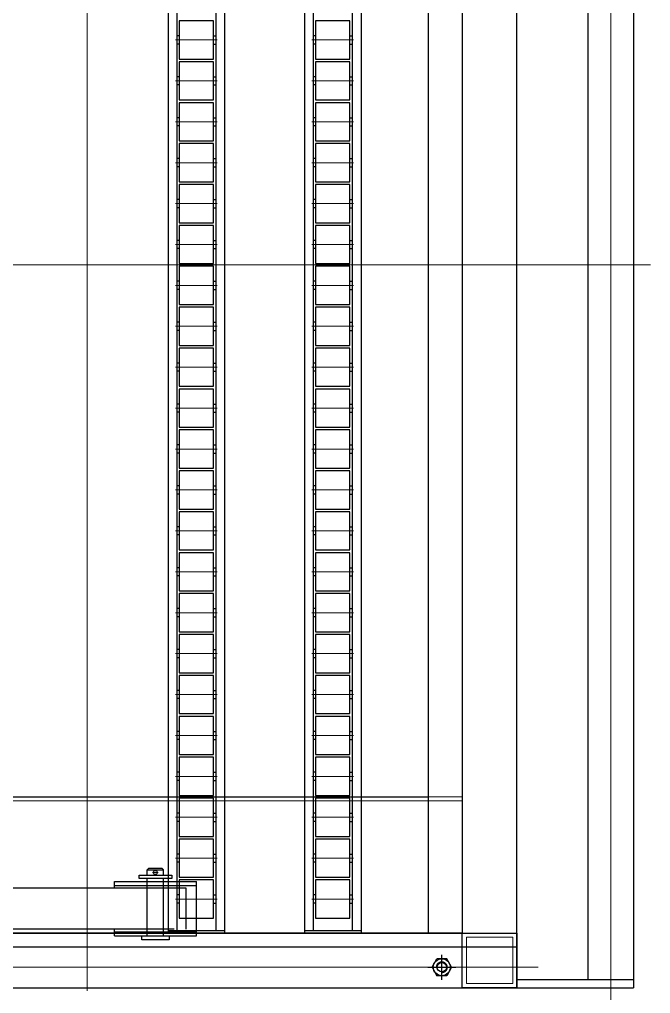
# Model space of a CAD drawing. Extents: x 539033 to 804858, y 468425 to 1263560.
# Drawn here: x 745520 to 745983, y 511525 to 512240 of the extents above; entities that cross this region are included whole.
import ezdxf

# ---------------------------------------------------------------- set-up
doc = ezdxf.new("R2010")
doc.units = 0
doc.header["$LTSCALE"] = 1000
doc.header["$MEASUREMENT"] = 0
for name, pattern in [('0', [0, 0]), ('ACAD_ISO02W100', [15, 12, -3]), ('ACAD_ISO04W100', [30, 24, -3, 0, -3]), ('DASHDOT', [25.4, 12.7, -6.35, 0, -6.35]), ('SOLID', [0])]:
    doc.linetypes.add(name, pattern=pattern)
doc.layers.get('0').update_dxf_attribs({"linetype": 'CONTINUOUS'})
doc.layers.add('1', color=1, linetype='DASHDOT')
for name, color, linetype, lineweight in [('3', 7, 'ACAD_ISO04W100', 15), ('标注', 7, 'SOLID', 15), ('点划线', 1, 'ACAD_ISO04W100', 15), ('粗实线', 7, '0', 30), ('虚线', 6, 'ACAD_ISO02W100', 18)]:
    doc.layers.add(name, color=color, linetype=linetype, lineweight=lineweight)

# ---------------------------------------------------------------- blocks, each defined once
blk = doc.blocks.new('A$C513352F2')
at = {"layer": '点划线'}
blk.add_line((68.9, 0), (68.9, 1086.91), dxfattribs=at)
at = {"layer": '粗实线', "color": 5}
for p, q in [((52.15, 1064.94), (52.15, 16.94)), ((85.65, 1070.94), (85.65, 10.94)), ((0, 16.94), (85.65, 16.94)), ((0, 10.94), (85.65, 10.94))]:
    blk.add_line(p, q, dxfattribs=at)
blk = doc.blocks.new('A$C458447FD')
for p, q in [((1084.03, 100.14), (1084.03, 102.64)), ((1084.03, 102.64), (1108.03, 102.64)), ((1108.03, 102.64), (1108.03, 100.14)), ((1298.84, 35.14), (1302.43, 41.37)), ((1309.62, 41.37), (1302.43, 41.37)), ((1313.22, 35.14), (1309.62, 41.37)), ((1298.84, 35.14), (1302.43, 28.91)), ((1309.62, 28.91), (1302.43, 28.91)), ((1313.22, 35.14), (1309.62, 28.91))]:
    blk.add_line(p, q)
for radius in [6.23, 3.4]:
    blk.add_circle((1306.03, 35.14), radius)
at = {"layer": '1', "linetype": 'DASHDOT'}
for p, q in [((1306.03, 25.91), (1306.03, 44.37)), ((1295.84, 35.14), (1316.22, 35.14))]:
    blk.add_line(p, q, dxfattribs=at)
at = {"layer": '3'}
blk.add_arc((1306.03, 35.14), 4, 270, 190, dxfattribs=at)
at = {"layer": '点划线'}
for p, q in [((1046.03, 17.93), (1046.03, 1044.24)), ((1110.83, 715.14), (1141.27, 715.14)), ((1210.83, 715.14), (1241.27, 715.14)), ((1110.83, 685.14), (1141.27, 685.14)), ((1210.83, 685.14), (1241.27, 685.14)), ((1110.83, 655.14), (1141.27, 655.14)), ((1210.83, 655.14), (1241.27, 655.14)), ((1110.83, 625.14), (1141.27, 625.14)), ((1210.83, 625.14), (1241.27, 625.14)), ((1110.83, 595.14), (1141.27, 595.14)), ((1210.83, 595.14), (1241.27, 595.14)), ((1110.83, 565.14), (1141.27, 565.14)), ((1210.83, 565.14), (1241.27, 565.14)), ((101.68, 550.14), (1459.06, 550.14)), ((1110.83, 535.14), (1141.27, 535.14)), ((1210.83, 535.14), (1241.27, 535.14)), ((1110.83, 505.14), (1141.27, 505.14)), ((1210.83, 505.14), (1241.27, 505.14)), ((1110.83, 475.14), (1141.27, 475.14)), ((1210.83, 475.14), (1241.27, 475.14)), ((1110.83, 445.14), (1141.27, 445.14)), ((1210.83, 445.14), (1241.27, 445.14)), ((1110.83, 415.14), (1141.27, 415.14)), ((1210.83, 415.14), (1241.27, 415.14)), ((1110.83, 385.14), (1141.27, 385.14)), ((1210.83, 385.14), (1241.27, 385.14)), ((1110.83, 355.14), (1141.27, 355.14)), ((1210.83, 355.14), (1241.27, 355.14)), ((1110.83, 325.14), (1141.27, 325.14)), ((1210.83, 325.14), (1241.27, 325.14)), ((1110.83, 295.14), (1141.27, 295.14)), ((1210.83, 295.14), (1241.27, 295.14)), ((1110.83, 265.14), (1141.27, 265.14)), ((1210.83, 265.14), (1241.27, 265.14)), ((1110.83, 235.14), (1141.27, 235.14)), ((1210.83, 235.14), (1241.27, 235.14)), ((1110.83, 205.14), (1141.27, 205.14)), ((1210.83, 205.14), (1241.27, 205.14)), ((1110.83, 175.14), (1141.27, 175.14)), ((1210.83, 175.14), (1241.27, 175.14)), ((1110.83, 145.14), (1141.27, 145.14)), ((1210.83, 145.14), (1241.27, 145.14)), ((1110.83, 115.14), (1141.27, 115.14)), ((1210.83, 115.14), (1241.27, 115.14)), ((1093.94, 104.64), (1097.96, 104.64)), ((1110.83, 85.14), (1141.27, 85.14)), ((1210.83, 85.14), (1241.27, 85.14)), ((206.04, 35.14), (1376.79, 35.14))]:
    blk.add_line(p, q, dxfattribs=at)
at = {"layer": '粗实线', "color": 4}
for p, q in [((1105.28, 1040.14), (1105.28, 60.14)), ((1111.78, 1038.14), (1111.78, 62.14)), ((1140.28, 1038.14), (1140.28, 62.14)), ((1146.78, 1040.14), (1146.78, 60.14)), ((1205.28, 1040.14), (1205.28, 60.14)), ((1211.78, 1038.14), (1211.78, 62.14)), ((1240.28, 1038.14), (1240.28, 62.14)), ((1246.78, 1040.14), (1246.78, 60.14)), ((1105.28, 62.14), (1146.78, 62.14)), ((1105.28, 60.14), (1146.78, 60.14)), ((1205.28, 62.14), (1246.78, 62.14)), ((1205.28, 60.14), (1246.78, 60.14))]:
    blk.add_line(p, q, dxfattribs=at)
at = {"layer": '粗实线', "color": 2}
blk.add_line((1296.03, 1040.14), (1296.03, 60.14), dxfattribs=at)
at = {"layer": '粗实线'}
for p, q in [((1321.03, 1040.14), (1321.03, 60.14)), ((796.03, 160.14), (1296.03, 160.14)), ((1090.03, 106.64), (1091.03, 107.64)), ((1101.03, 107.64), (1091.03, 107.64)), ((1101.03, 107.64), (1102.03, 106.64)), ((1108.03, 100.14), (1084.03, 100.14)), ((1090.03, 102.64), (1090.03, 106.64)), ((1090.03, 106.64), (1102.03, 106.64)), ((1090.03, 58.14), (1090.03, 100.14)), ((1102.03, 102.64), (1102.03, 106.64)), ((1102.03, 58.14), (1102.03, 100.14)), ((1118.6, 93.14), (0, 93.14)), ((1066.03, 93.14), (1066.03, 98.14)), ((1066.03, 98.14), (1126.03, 98.14)), ((1066.03, 95.14), (1126.03, 95.14)), ((1118.6, 63.14), (1118.6, 93.14)), ((1126.03, 58.14), (1126.03, 98.14)), ((1109.83, 63.14), (0, 63.14)), ((1321.03, 60.14), (251.03, 60.14)), ((506.03, 60.14), (1321.03, 60.14)), ((1066.03, 58.14), (1066.03, 63.14)), ((1066.03, 61.14), (1126.03, 61.14)), ((1066.03, 58.14), (1126.03, 58.14)), ((211.03, 50.14), (1361.03, 50.14))]:
    blk.add_line(p, q, dxfattribs=at)
at = {"layer": '粗实线', "color": 3}
for p, q in [((1113.53, 718.14), (1111.78, 718.14)), ((1111.78, 718.14), (1111.78, 712.14)), ((1138.53, 718.14), (1140.28, 718.14)), ((1140.28, 718.14), (1140.28, 712.14)), ((1213.53, 718.14), (1211.78, 718.14)), ((1211.78, 718.14), (1211.78, 712.14)), ((1238.53, 718.14), (1240.28, 718.14)), ((1240.28, 718.14), (1240.28, 712.14)), ((1113.53, 712.14), (1111.78, 712.14)), ((1138.53, 712.14), (1140.28, 712.14)), ((1213.53, 712.14), (1211.78, 712.14)), ((1238.53, 712.14), (1240.28, 712.14)), ((1113.53, 688.14), (1111.78, 688.14)), ((1111.78, 688.14), (1111.78, 682.14)), ((1138.53, 688.14), (1140.28, 688.14)), ((1140.28, 688.14), (1140.28, 682.14)), ((1213.53, 688.14), (1211.78, 688.14)), ((1211.78, 688.14), (1211.78, 682.14)), ((1238.53, 688.14), (1240.28, 688.14)), ((1240.28, 688.14), (1240.28, 682.14)), ((1113.53, 682.14), (1111.78, 682.14)), ((1138.53, 682.14), (1140.28, 682.14)), ((1213.53, 682.14), (1211.78, 682.14)), ((1238.53, 682.14), (1240.28, 682.14)), ((1113.53, 658.14), (1111.78, 658.14)), ((1111.78, 658.14), (1111.78, 652.14)), ((1138.53, 658.14), (1140.28, 658.14)), ((1140.28, 658.14), (1140.28, 652.14)), ((1213.53, 658.14), (1211.78, 658.14)), ((1211.78, 658.14), (1211.78, 652.14)), ((1238.53, 658.14), (1240.28, 658.14)), ((1240.28, 658.14), (1240.28, 652.14)), ((1113.53, 652.14), (1111.78, 652.14)), ((1138.53, 652.14), (1140.28, 652.14)), ((1213.53, 652.14), (1211.78, 652.14)), ((1238.53, 652.14), (1240.28, 652.14)), ((1113.53, 628.14), (1111.78, 628.14)), ((1111.78, 628.14), (1111.78, 622.14)), ((1113.53, 622.14), (1111.78, 622.14)), ((1138.53, 628.14), (1140.28, 628.14)), ((1138.53, 622.14), (1140.28, 622.14)), ((1140.28, 628.14), (1140.28, 622.14)), ((1213.53, 628.14), (1211.78, 628.14)), ((1211.78, 628.14), (1211.78, 622.14)), ((1213.53, 622.14), (1211.78, 622.14)), ((1238.53, 628.14), (1240.28, 628.14)), ((1238.53, 622.14), (1240.28, 622.14)), ((1240.28, 628.14), (1240.28, 622.14)), ((1113.53, 598.14), (1111.78, 598.14)), ((1111.78, 598.14), (1111.78, 592.14)), ((1138.53, 598.14), (1140.28, 598.14)), ((1140.28, 598.14), (1140.28, 592.14)), ((1213.53, 598.14), (1211.78, 598.14)), ((1211.78, 598.14), (1211.78, 592.14)), ((1238.53, 598.14), (1240.28, 598.14)), ((1240.28, 598.14), (1240.28, 592.14)), ((1113.53, 592.14), (1111.78, 592.14)), ((1138.53, 592.14), (1140.28, 592.14)), ((1213.53, 592.14), (1211.78, 592.14)), ((1238.53, 592.14), (1240.28, 592.14)), ((1113.53, 568.14), (1111.78, 568.14)), ((1111.78, 568.14), (1111.78, 562.14)), ((1138.53, 568.14), (1140.28, 568.14)), ((1140.28, 568.14), (1140.28, 562.14)), ((1213.53, 568.14), (1211.78, 568.14)), ((1211.78, 568.14), (1211.78, 562.14)), ((1238.53, 568.14), (1240.28, 568.14)), ((1240.28, 568.14), (1240.28, 562.14)), ((1113.53, 562.14), (1111.78, 562.14)), ((1138.53, 562.14), (1140.28, 562.14)), ((1213.53, 562.14), (1211.78, 562.14)), ((1238.53, 562.14), (1240.28, 562.14)), ((1113.53, 538.14), (1111.78, 538.14)), ((1111.78, 538.14), (1111.78, 532.14)), ((1138.53, 538.14), (1140.28, 538.14)), ((1140.28, 538.14), (1140.28, 532.14)), ((1213.53, 538.14), (1211.78, 538.14)), ((1211.78, 538.14), (1211.78, 532.14)), ((1238.53, 538.14), (1240.28, 538.14)), ((1240.28, 538.14), (1240.28, 532.14)), ((1113.53, 532.14), (1111.78, 532.14)), ((1138.53, 532.14), (1140.28, 532.14)), ((1213.53, 532.14), (1211.78, 532.14)), ((1238.53, 532.14), (1240.28, 532.14)), ((1113.53, 508.14), (1111.78, 508.14)), ((1111.78, 508.14), (1111.78, 502.14)), ((1138.53, 508.14), (1140.28, 508.14)), ((1140.28, 508.14), (1140.28, 502.14)), ((1213.53, 508.14), (1211.78, 508.14)), ((1211.78, 508.14), (1211.78, 502.14)), ((1238.53, 508.14), (1240.28, 508.14)), ((1240.28, 508.14), (1240.28, 502.14)), ((1113.53, 502.14), (1111.78, 502.14)), ((1138.53, 502.14), (1140.28, 502.14)), ((1213.53, 502.14), (1211.78, 502.14)), ((1238.53, 502.14), (1240.28, 502.14)), ((1113.53, 478.14), (1111.78, 478.14)), ((1111.78, 478.14), (1111.78, 472.14)), ((1113.53, 472.14), (1111.78, 472.14)), ((1138.53, 478.14), (1140.28, 478.14)), ((1138.53, 472.14), (1140.28, 472.14)), ((1140.28, 478.14), (1140.28, 472.14)), ((1213.53, 478.14), (1211.78, 478.14)), ((1211.78, 478.14), (1211.78, 472.14)), ((1213.53, 472.14), (1211.78, 472.14)), ((1238.53, 478.14), (1240.28, 478.14)), ((1238.53, 472.14), (1240.28, 472.14)), ((1240.28, 478.14), (1240.28, 472.14)), ((1113.53, 448.14), (1111.78, 448.14)), ((1111.78, 448.14), (1111.78, 442.14)), ((1138.53, 448.14), (1140.28, 448.14)), ((1140.28, 448.14), (1140.28, 442.14)), ((1213.53, 448.14), (1211.78, 448.14)), ((1211.78, 448.14), (1211.78, 442.14)), ((1238.53, 448.14), (1240.28, 448.14)), ((1240.28, 448.14), (1240.28, 442.14)), ((1113.53, 442.14), (1111.78, 442.14)), ((1138.53, 442.14), (1140.28, 442.14)), ((1213.53, 442.14), (1211.78, 442.14)), ((1238.53, 442.14), (1240.28, 442.14)), ((1113.53, 418.14), (1111.78, 418.14)), ((1111.78, 418.14), (1111.78, 412.14)), ((1138.53, 418.14), (1140.28, 418.14)), ((1140.28, 418.14), (1140.28, 412.14)), ((1213.53, 418.14), (1211.78, 418.14)), ((1211.78, 418.14), (1211.78, 412.14)), ((1238.53, 418.14), (1240.28, 418.14)), ((1240.28, 418.14), (1240.28, 412.14)), ((1113.53, 412.14), (1111.78, 412.14)), ((1138.53, 412.14), (1140.28, 412.14)), ((1213.53, 412.14), (1211.78, 412.14)), ((1238.53, 412.14), (1240.28, 412.14)), ((1113.53, 388.14), (1111.78, 388.14)), ((1111.78, 388.14), (1111.78, 382.14)), ((1138.53, 388.14), (1140.28, 388.14)), ((1140.28, 388.14), (1140.28, 382.14)), ((1213.53, 388.14), (1211.78, 388.14)), ((1211.78, 388.14), (1211.78, 382.14)), ((1238.53, 388.14), (1240.28, 388.14)), ((1240.28, 388.14), (1240.28, 382.14)), ((1113.53, 382.14), (1111.78, 382.14)), ((1138.53, 382.14), (1140.28, 382.14)), ((1213.53, 382.14), (1211.78, 382.14)), ((1238.53, 382.14), (1240.28, 382.14)), ((1113.53, 358.14), (1111.78, 358.14)), ((1111.78, 358.14), (1111.78, 352.14)), ((1138.53, 358.14), (1140.28, 358.14)), ((1140.28, 358.14), (1140.28, 352.14)), ((1213.53, 358.14), (1211.78, 358.14)), ((1211.78, 358.14), (1211.78, 352.14)), ((1238.53, 358.14), (1240.28, 358.14)), ((1240.28, 358.14), (1240.28, 352.14)), ((1113.53, 352.14), (1111.78, 352.14)), ((1138.53, 352.14), (1140.28, 352.14)), ((1213.53, 352.14), (1211.78, 352.14)), ((1238.53, 352.14), (1240.28, 352.14)), ((1113.53, 328.14), (1111.78, 328.14)), ((1111.78, 328.14), (1111.78, 322.14)), ((1113.53, 322.14), (1111.78, 322.14)), ((1138.53, 328.14), (1140.28, 328.14)), ((1138.53, 322.14), (1140.28, 322.14)), ((1140.28, 328.14), (1140.28, 322.14)), ((1213.53, 328.14), (1211.78, 328.14)), ((1211.78, 328.14), (1211.78, 322.14)), ((1213.53, 322.14), (1211.78, 322.14)), ((1238.53, 328.14), (1240.28, 328.14)), ((1238.53, 322.14), (1240.28, 322.14)), ((1240.28, 328.14), (1240.28, 322.14)), ((1113.53, 298.14), (1111.78, 298.14)), ((1111.78, 298.14), (1111.78, 292.14)), ((1138.53, 298.14), (1140.28, 298.14)), ((1140.28, 298.14), (1140.28, 292.14)), ((1213.53, 298.14), (1211.78, 298.14)), ((1211.78, 298.14), (1211.78, 292.14)), ((1238.53, 298.14), (1240.28, 298.14)), ((1240.28, 298.14), (1240.28, 292.14)), ((1113.53, 292.14), (1111.78, 292.14)), ((1138.53, 292.14), (1140.28, 292.14)), ((1213.53, 292.14), (1211.78, 292.14)), ((1238.53, 292.14), (1240.28, 292.14)), ((1113.53, 268.14), (1111.78, 268.14)), ((1111.78, 268.14), (1111.78, 262.14)), ((1138.53, 268.14), (1140.28, 268.14)), ((1140.28, 268.14), (1140.28, 262.14)), ((1213.53, 268.14), (1211.78, 268.14)), ((1211.78, 268.14), (1211.78, 262.14)), ((1238.53, 268.14), (1240.28, 268.14)), ((1240.28, 268.14), (1240.28, 262.14)), ((1113.53, 262.14), (1111.78, 262.14)), ((1138.53, 262.14), (1140.28, 262.14)), ((1213.53, 262.14), (1211.78, 262.14)), ((1238.53, 262.14), (1240.28, 262.14)), ((1113.53, 238.14), (1111.78, 238.14)), ((1111.78, 238.14), (1111.78, 232.14)), ((1138.53, 238.14), (1140.28, 238.14)), ((1140.28, 238.14), (1140.28, 232.14)), ((1213.53, 238.14), (1211.78, 238.14)), ((1211.78, 238.14), (1211.78, 232.14)), ((1238.53, 238.14), (1240.28, 238.14)), ((1240.28, 238.14), (1240.28, 232.14)), ((1113.53, 232.14), (1111.78, 232.14)), ((1138.53, 232.14), (1140.28, 232.14)), ((1213.53, 232.14), (1211.78, 232.14)), ((1238.53, 232.14), (1240.28, 232.14)), ((1113.53, 208.14), (1111.78, 208.14)), ((1111.78, 208.14), (1111.78, 202.14)), ((1138.53, 208.14), (1140.28, 208.14)), ((1140.28, 208.14), (1140.28, 202.14)), ((1213.53, 208.14), (1211.78, 208.14)), ((1211.78, 208.14), (1211.78, 202.14)), ((1238.53, 208.14), (1240.28, 208.14)), ((1240.28, 208.14), (1240.28, 202.14)), ((1113.53, 202.14), (1111.78, 202.14)), ((1138.53, 202.14), (1140.28, 202.14)), ((1213.53, 202.14), (1211.78, 202.14)), ((1238.53, 202.14), (1240.28, 202.14)), ((1113.53, 178.14), (1111.78, 178.14)), ((1111.78, 178.14), (1111.78, 172.14)), ((1113.53, 172.14), (1111.78, 172.14)), ((1138.53, 178.14), (1140.28, 178.14)), ((1138.53, 172.14), (1140.28, 172.14)), ((1140.28, 178.14), (1140.28, 172.14)), ((1213.53, 178.14), (1211.78, 178.14)), ((1211.78, 178.14), (1211.78, 172.14)), ((1213.53, 172.14), (1211.78, 172.14)), ((1238.53, 178.14), (1240.28, 178.14)), ((1238.53, 172.14), (1240.28, 172.14)), ((1240.28, 178.14), (1240.28, 172.14)), ((1113.53, 148.14), (1111.78, 148.14)), ((1111.78, 148.14), (1111.78, 142.14)), ((1138.53, 148.14), (1140.28, 148.14)), ((1140.28, 148.14), (1140.28, 142.14)), ((1213.53, 148.14), (1211.78, 148.14)), ((1211.78, 148.14), (1211.78, 142.14)), ((1238.53, 148.14), (1240.28, 148.14)), ((1240.28, 148.14), (1240.28, 142.14)), ((1113.53, 142.14), (1111.78, 142.14)), ((1138.53, 142.14), (1140.28, 142.14)), ((1213.53, 142.14), (1211.78, 142.14)), ((1238.53, 142.14), (1240.28, 142.14)), ((1113.53, 118.14), (1111.78, 118.14)), ((1111.78, 118.14), (1111.78, 112.14)), ((1138.53, 118.14), (1140.28, 118.14)), ((1140.28, 118.14), (1140.28, 112.14)), ((1213.53, 118.14), (1211.78, 118.14)), ((1211.78, 118.14), (1211.78, 112.14)), ((1238.53, 118.14), (1240.28, 118.14)), ((1240.28, 118.14), (1240.28, 112.14)), ((1113.53, 112.14), (1111.78, 112.14)), ((1138.53, 112.14), (1140.28, 112.14)), ((1213.53, 112.14), (1211.78, 112.14)), ((1238.53, 112.14), (1240.28, 112.14)), ((1113.53, 88.14), (1111.78, 88.14)), ((1111.78, 88.14), (1111.78, 82.14)), ((1138.53, 88.14), (1140.28, 88.14)), ((1140.28, 88.14), (1140.28, 82.14)), ((1213.53, 88.14), (1211.78, 88.14)), ((1211.78, 88.14), (1211.78, 82.14)), ((1238.53, 88.14), (1240.28, 88.14)), ((1240.28, 88.14), (1240.28, 82.14)), ((1113.53, 82.14), (1111.78, 82.14)), ((1138.53, 82.14), (1140.28, 82.14)), ((1213.53, 82.14), (1211.78, 82.14)), ((1238.53, 82.14), (1240.28, 82.14))]:
    blk.add_line(p, q, dxfattribs=at)
at = {"layer": '粗实线'}
for points in [[(211.03, 20.14), (1361.03, 20.14), (1361.03, 1080.14), (211.03, 1080.14)], [(1321.03, 60.14), (1361.03, 60.14), (1361.03, 20.14), (1321.03, 20.14)]]:
    blk.add_lwpolyline(points, close=True, dxfattribs=at)
at = {"layer": '粗实线', "color": 3}
for points in [[(1113.53, 701.14), (1138.53, 701.14), (1138.53, 729.14), (1113.53, 729.14)], [(1213.53, 701.14), (1238.53, 701.14), (1238.53, 729.14), (1213.53, 729.14)], [(1113.53, 671.14), (1138.53, 671.14), (1138.53, 699.14), (1113.53, 699.14)], [(1213.53, 671.14), (1238.53, 671.14), (1238.53, 699.14), (1213.53, 699.14)], [(1113.53, 641.14), (1138.53, 641.14), (1138.53, 669.14), (1113.53, 669.14)], [(1213.53, 641.14), (1238.53, 641.14), (1238.53, 669.14), (1213.53, 669.14)], [(1113.53, 611.14), (1138.53, 611.14), (1138.53, 639.14), (1113.53, 639.14)], [(1213.53, 611.14), (1238.53, 611.14), (1238.53, 639.14), (1213.53, 639.14)], [(1113.53, 581.14), (1138.53, 581.14), (1138.53, 609.14), (1113.53, 609.14)], [(1213.53, 581.14), (1238.53, 581.14), (1238.53, 609.14), (1213.53, 609.14)], [(1113.53, 551.14), (1138.53, 551.14), (1138.53, 579.14), (1113.53, 579.14)], [(1213.53, 551.14), (1238.53, 551.14), (1238.53, 579.14), (1213.53, 579.14)], [(1113.53, 521.14), (1138.53, 521.14), (1138.53, 549.14), (1113.53, 549.14)], [(1213.53, 521.14), (1238.53, 521.14), (1238.53, 549.14), (1213.53, 549.14)], [(1113.53, 491.14), (1138.53, 491.14), (1138.53, 519.14), (1113.53, 519.14)], [(1213.53, 491.14), (1238.53, 491.14), (1238.53, 519.14), (1213.53, 519.14)], [(1113.53, 461.14), (1138.53, 461.14), (1138.53, 489.14), (1113.53, 489.14)], [(1213.53, 461.14), (1238.53, 461.14), (1238.53, 489.14), (1213.53, 489.14)], [(1113.53, 431.14), (1138.53, 431.14), (1138.53, 459.14), (1113.53, 459.14)], [(1213.53, 431.14), (1238.53, 431.14), (1238.53, 459.14), (1213.53, 459.14)], [(1113.53, 401.14), (1138.53, 401.14), (1138.53, 429.14), (1113.53, 429.14)], [(1213.53, 401.14), (1238.53, 401.14), (1238.53, 429.14), (1213.53, 429.14)], [(1113.53, 371.14), (1138.53, 371.14), (1138.53, 399.14), (1113.53, 399.14)], [(1213.53, 371.14), (1238.53, 371.14), (1238.53, 399.14), (1213.53, 399.14)], [(1113.53, 341.14), (1138.53, 341.14), (1138.53, 369.14), (1113.53, 369.14)], [(1213.53, 341.14), (1238.53, 341.14), (1238.53, 369.14), (1213.53, 369.14)], [(1113.53, 311.14), (1138.53, 311.14), (1138.53, 339.14), (1113.53, 339.14)], [(1213.53, 311.14), (1238.53, 311.14), (1238.53, 339.14), (1213.53, 339.14)], [(1113.53, 281.14), (1138.53, 281.14), (1138.53, 309.14), (1113.53, 309.14)], [(1213.53, 281.14), (1238.53, 281.14), (1238.53, 309.14), (1213.53, 309.14)], [(1113.53, 251.14), (1138.53, 251.14), (1138.53, 279.14), (1113.53, 279.14)], [(1213.53, 251.14), (1238.53, 251.14), (1238.53, 279.14), (1213.53, 279.14)], [(1113.53, 221.14), (1138.53, 221.14), (1138.53, 249.14), (1113.53, 249.14)], [(1213.53, 221.14), (1238.53, 221.14), (1238.53, 249.14), (1213.53, 249.14)], [(1113.53, 191.14), (1138.53, 191.14), (1138.53, 219.14), (1113.53, 219.14)], [(1213.53, 191.14), (1238.53, 191.14), (1238.53, 219.14), (1213.53, 219.14)], [(1113.53, 161.14), (1138.53, 161.14), (1138.53, 189.14), (1113.53, 189.14)], [(1213.53, 161.14), (1238.53, 161.14), (1238.53, 189.14), (1213.53, 189.14)], [(1113.53, 131.14), (1138.53, 131.14), (1138.53, 159.14), (1113.53, 159.14)], [(1213.53, 131.14), (1238.53, 131.14), (1238.53, 159.14), (1213.53, 159.14)], [(1113.53, 101.14), (1138.53, 101.14), (1138.53, 129.14), (1113.53, 129.14)], [(1213.53, 101.14), (1238.53, 101.14), (1238.53, 129.14), (1213.53, 129.14)], [(1113.53, 71.14), (1138.53, 71.14), (1138.53, 99.14), (1113.53, 99.14)], [(1213.53, 71.14), (1238.53, 71.14), (1238.53, 99.14), (1213.53, 99.14)]]:
    blk.add_lwpolyline(points, close=True, dxfattribs=at)
at = {"layer": '粗实线', "color": 4}
blk.add_lwpolyline([(1106.03, 58.14), (1106.03, 55.14), (1086.03, 55.14), (1086.03, 58.14)], close=True, dxfattribs=at)
at = {"layer": '粗实线'}
blk.add_circle((1096.03, 104.64), 1.5, dxfattribs=at)
at = {"layer": '虚线'}
for p, q in [((251.03, 157.14), (1321.03, 157.14)), ((1296.03, 160.14), (1321.03, 160.14))]:
    blk.add_line(p, q, dxfattribs=at)
blk.add_lwpolyline([(1324.03, 57.14), (1358.03, 57.14), (1358.03, 23.14), (1324.03, 23.14)], close=True, dxfattribs=at)
at = {"layer": '标注'}
blk.add_blockref('A$C513352F2', (1361.03, 9.2), dxfattribs=at)

msp = doc.modelspace()

# ---------------------------------------------------------------- block references
at = {"color": 0, "ltscale": 100}
msp.add_blockref('A$C458447FD', (744523.8, 511509.47), dxfattribs=at)

doc.saveas('drawing.dxf')
